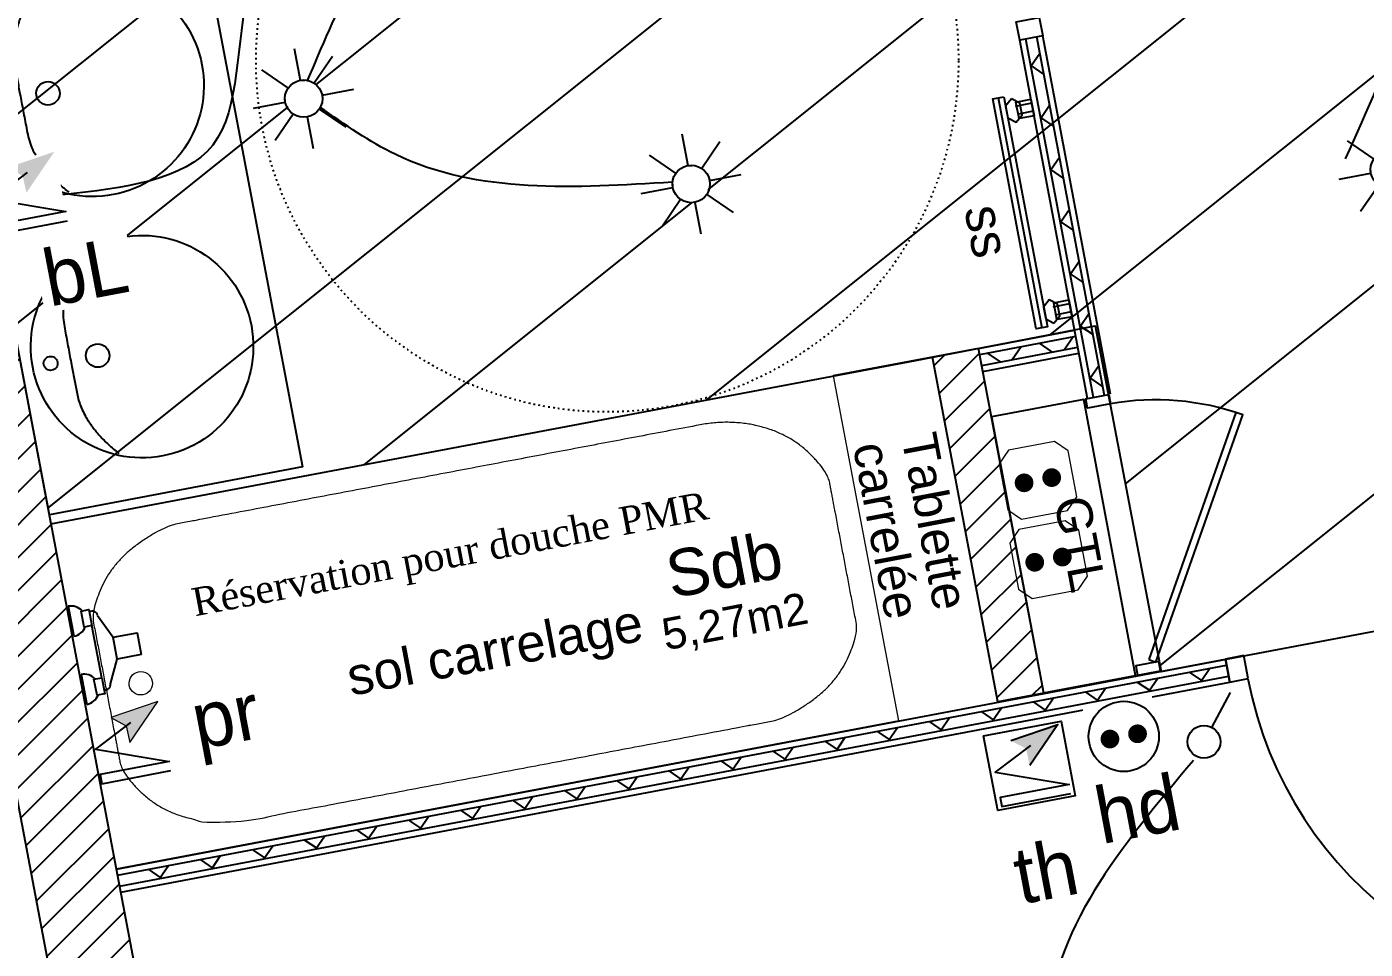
# Model space of a CAD drawing. Header units: centimetres. Extents: x 197412 to 267601, y -375791 to -305433.
# Drawn here: x 240250 to 243108, y -340925 to -338955 of the extents above; entities that cross this region are included whole.
import ezdxf

# ---------------------------------------------------------------- set-up
doc = ezdxf.new("R2010")
doc.units = ezdxf.units.CM
doc.linetypes.add('Style de ligne -5', pattern=[0.20828, 0.069425, -0.138855])
for name, color, linetype in [('3-BAT C-Niveau 0', 250, 'Continuous'), ('prlm-MOD', 64, 'Continuous'), ('prlm-MOD-PB', 123, 'Continuous')]:
    doc.layers.add(name, color=color, linetype=linetype)
doc.layers.add('prlm-ELEC-CFA', color=1, linetype='Continuous', lineweight=25)
doc.layers.add('prlm-ELEC-CFO', color=1, linetype='Continuous', lineweight=25)
doc.styles.add('Geneva', font='arial.ttf')
doc.styles.add('Helvetica', font='arial.ttf')
doc.styles.add('prlm-elec-cfa', font='comic.ttf', dxfattribs={"height": 12})
doc.styles.add('prlm-elec-cfo', font='comic.ttf', dxfattribs={"height": 12})
doc.styles.add('prlm-vmc', font='pala.ttf', dxfattribs={"height": 14})

# ---------------------------------------------------------------- blocks, each defined once
blk = doc.blocks.new('xi.PR')
at = {"layer": 'prlm-ELEC-CFO', "lineweight": 5}
blk.add_hatch(color=0, dxfattribs=at).paths.add_polyline_path([(-3, 6), (-0.1, 3.7), (0, 0), (7.5, 7.5)])
at = {"layer": 'prlm-ELEC-CFO', "color": 0, "lineweight": 5, "flags": 128}
blk.add_lwpolyline([(-3, 6), (-0.1, 3.7), (0, 0), (7.5, 7.5)], close=True, dxfattribs=at)
at = {"layer": 'prlm-ELEC-CFO', "color": 0}
blk.add_lwpolyline([(0.95, 4.23), (-7.5, 0), (7.5, -5.5), (-7.5, -5.5), (-7.5, -7.5), (7.5, -7.5)], dxfattribs=at)
blk = doc.blocks.new('xi.SPOT')
at = {"color": 0, "lineweight": 5}
blk.add_wipeout([(-4, 0), (-2.83, -2.83), (0, -4), (2.83, -2.83), (4, 0), (2.83, 2.83), (0, 4), (-2.83, 2.83)], dxfattribs=at).dxf.layer = 'prlm-ELEC-CFO'
at = {"layer": 'prlm-ELEC-CFO', "color": 0, "linetype": 'ByBlock', "lineweight": -2, "flags": 128}
for points in [[(0, 10.88), (0, 4)], [(-7.69, 7.69), (-2.83, 2.83)], [(7.69, 7.69), (2.83, 2.83)], [(-10.88, 0), (-4, 0)], [(4, 0), (10.88, 0)], [(-2.83, -2.83), (-7.69, -7.69)], [(2.83, -2.83), (7.69, -7.69)], [(0, -4), (0, -10.88)]]:
    blk.add_lwpolyline(points, dxfattribs=at)
at = {"layer": 'prlm-ELEC-CFO', "color": 0, "linetype": 'ByBlock', "lineweight": -2}
blk.add_circle((0, 0), 4, dxfattribs=at)
blk = doc.blocks.new('xi.BL')
at = {"color": 0, "lineweight": 5}
blk.add_wipeout([(-7.5, -7.5), (7.5, -7.5), (7.5, 7.5), (-7.5, 7.5)], dxfattribs=at).dxf.layer = 'prlm-ELEC-CFO'
at = {"layer": 'prlm-ELEC-CFO', "lineweight": 5}
blk.add_hatch(color=0, dxfattribs=at).paths.add_polyline_path([(-3, 6), (-0.1, 3.7), (0, 0), (7.5, 7.5)])
at = {"layer": 'prlm-ELEC-CFO', "color": 0}
blk.add_lwpolyline([(0.95, 4.23), (-7.5, 0), (7.5, -5.5), (-7.5, -5.5), (-7.5, -7.5), (7.5, -7.5)], dxfattribs=at)
blk = doc.blocks.new('xi.PCGTL')
at = {"layer": 'prlm-ELEC-CFO', "color": 0, "lineweight": 0}
blk.add_lwpolyline([(-7.5, -5), (-5, -7.5), (5, -7.5), (7.5, -5), (7.5, 5), (5, 7.5), (-5, 7.5), (-7.5, 5)], close=True, dxfattribs=at)
at = {"layer": 'prlm-ELEC-CFO', "color": 0, "linetype": 'ByBlock', "lineweight": 5, "const_width": 2}
for points in [[(-4, 0, 1), (-2, 0, 1)], [(2, 0, 1), (4, 0, 1)]]:
    blk.add_lwpolyline(points, format="xyb", close=True, dxfattribs=at)
blk = doc.blocks.new('xi.PCHD')
at = {"color": 0, "lineweight": 5}
blk.add_wipeout([(-7.5, -7.5), (7.5, -7.5), (7.5, 7.5), (-7.5, 7.5)], dxfattribs=at).dxf.layer = 'prlm-ELEC-CFO'
at = {"layer": 'prlm-ELEC-CFO', "color": 0, "linetype": 'ByBlock', "lineweight": 5, "const_width": 2}
for points in [[(-4, 0, 1), (-2, 0, 1)], [(2, 0, 1), (4, 0, 1)]]:
    blk.add_lwpolyline(points, format="xyb", close=True, dxfattribs=at)
at = {"layer": 'prlm-ELEC-CFO', "color": 0, "linetype": 'ByBlock', "lineweight": -2}
blk.add_circle((0, 0), 7.5, dxfattribs=at)
blk = doc.blocks.new('xi.SA')
at = {"layer": 'prlm-ELEC-CFO', "color": 0}
blk.add_lwpolyline([(0.2, -1.28), (5.5, 5.28)], dxfattribs=at)
blk.add_circle((-2, -4), 3.5, dxfattribs=at)
blk = doc.blocks.new('xi.dchrob')
at = {"layer": 'prlm-MOD', "color": 161}
for p, q in [((8.16, -2.3), (8.16, 2.3)), ((13.38, 1.16), (13.38, -1.16))]:
    blk.add_line(p, q, dxfattribs=at)
for points in [[(0, 10.66), (0, 4.16)], [(5.77, 7.56), (8.16, 2.38)], [(4.19, -5.66), (4.19, 5.66)], [(5.77, -7.26), (8.16, -2.37)], [(0, -4.16), (0, -10.66)]]:
    blk.add_lwpolyline(points, dxfattribs=at)
for points in [[(2.5, 9.16), (4.19, 9.16), (4.19, 5.66), (2.5, 5.66)], [(13.38, -2.37), (8.16, -2.37), (8.16, 2.38), (13.38, 2.38)], [(2.5, -5.66), (4.19, -5.66), (4.19, -9.16), (2.5, -9.16)]]:
    blk.add_lwpolyline(points, close=True, dxfattribs=at)
for centre, radius, start, end in [((0, 7.41), 3.25, 32.579, 90), ((4.65, 7.56), 1.13, 0, 114.0743), ((0, 7.41), 3.25, 270, 327.421), ((0, -7.41), 3.25, 32.579, 90), ((4.65, -7.26), 1.13, 245.9257, 360), ((0, -7.41), 3.25, 270, 327.421)]:
    blk.add_arc(centre, radius, start, end, dxfattribs=at)
blk = doc.blocks.new('Baignoire 175x75')
at = {"linetype": 'Continuous', "lineweight": 18, "flags": 128}
blk.add_lwpolyline([(0, 0), (170, 0), (170, -75), (0, -75)], close=True, dxfattribs=at)
at = {"linetype": 'Continuous', "lineweight": 18}
blk.add_ellipse((12.5, -37), major_axis=(2.5, 0), ratio=1, dxfattribs=at)
blk.add_open_spline([(140.1, -5), (146.77, -5), (158.33, -10.35), (165, -19.6), (165, -37.5), (165, -55.4), (158.33, -64.65), (146.77, -70), (85, -70), (23.23, -70), (11.67, -64.65), (5, -55.4), (5, -37.5), (5, -19.6), (11.67, -10.35), (23.23, -5), (83.33, -5), (140.1, -5)], degree=2, knots=[0, 0, 0, 0.017264, 0.034528, 0.051791, 0.150116, 0.16738, 0.184644, 0.201908, 0.504316, 0.52158, 0.538843, 0.556107, 0.654432, 0.671696, 0.68896, 0.706224, 1, 1, 1], dxfattribs=at)
blk = doc.blocks.new('Groupe-41-1')
at = {"linetype": 'Continuous'}
for p, q in [((15988.29, -46710.1), (15997.6, -46759.23)), ((15995.41, -46711.26), (15991.89, -46711.93)), ((15995.73, -46712.98), (15992.63, -46713.57)), ((16003.52, -46754.11), (15999.94, -46754.79)), ((16003.85, -46755.83), (16000.4, -46756.49))]:
    blk.add_line(p, q, dxfattribs=at)
at = {"linetype": 'Continuous', "flags": 128}
for points in [[(15989.5, -46709.88), (15998.8, -46759), (15996.39, -46759.46), (15987.09, -46710.33)], [(15991.09, -46710.31), (15989.83, -46711.88), (15990.33, -46714.37), (15992.09, -46715.3), (15993.35, -46713.73), (15992.85, -46711.24)], [(15995.24, -46710.4), (15995.91, -46713.91), (15992.72, -46714.51), (15992.05, -46711.01)], [(16000.17, -46758.24), (16001.43, -46756.67), (16000.94, -46754.18), (15999.18, -46753.25), (15997.91, -46754.81), (15998.41, -46757.31)], [(16003.36, -46753.26), (16004.04, -46756.84), (16000.8, -46757.45), (16000.12, -46753.87)]]:
    blk.add_lwpolyline(points, close=True, dxfattribs=at)
at = {"insert": (15989.89, -46737.79), "char_height": 7.993, "width": 24.9991, "attachment_point": 2, "rotation": 280.6809, "line_spacing_factor": 1.060906, "style": 'Geneva'}
blk.add_mtext('ss', dxfattribs=at)
blk = doc.blocks.new('Groupe-54-1')
at = {"linetype": 'Continuous', "flags": 128}
blk.add_lwpolyline([(15785.65, -46799.15), (15763.32, -46681.25), (15817.36, -46671.01), (15839.69, -46788.92)], close=True, dxfattribs=at)
at = {"linetype": 'Continuous'}
for centre, major_axis in [((15794.89, -46707.44), (-23.34, -4.42)), ((15785.36, -46709.13), (0.47, -2.46)), ((15775.4, -46711.23), (0.28, -1.47)), ((15805.45, -46763.23), (-23.34, -4.42)), ((15795.97, -46765.14), (-0.47, 2.46)), ((15785.93, -46766.82), (-0.28, 1.47))]:
    blk.add_ellipse(centre, major_axis=major_axis, ratio=1, dxfattribs=at)
for points in [[(15789.89, -46730.24), (15782.5, -46725.05), (15779.5, -46709.74), (15777.08, -46696.46), (15781.9, -46688.05)], [(15792.47, -46743.84), (15787.48, -46751.37), (15790.28, -46766.71), (15792.89, -46779.96), (15800.46, -46786.03)]]:
    blk.add_open_spline(points, degree=2, dxfattribs=at)
blk = doc.blocks.new('xi.TH')
at = {"color": 0, "lineweight": 5}
blk.add_wipeout([(-7.5, -7.5), (7.5, -7.5), (7.5, 7.5), (-7.5, 7.5)], dxfattribs=at).dxf.layer = 'prlm-ELEC-CFA'
at = {"layer": 'prlm-ELEC-CFA', "lineweight": 5}
blk.add_hatch(color=0, dxfattribs=at).paths.add_polyline_path([(-3, 6), (-0.1, 3.7), (0, 0), (7.5, 7.5)])
at = {"layer": 'prlm-ELEC-CFA', "color": 0}
for points in [[(-3, 6), (7.5, 7.5), (0, 0)], [(0.95, 4.23), (-7.5, 0), (7.5, -5.5), (-7.5, -5.5), (-7.5, -7.5), (7.5, -7.5)]]:
    blk.add_lwpolyline(points, dxfattribs=at)

msp = doc.modelspace()

# ---------------------------------------------------------------- hatches: boundary and pattern name
at = {"linetype": 'Continuous'}
h = msp.add_hatch(dxfattribs=at)
h.set_pattern_fill('02_ISOLANT', color=256, scale=10, angle=100.7236, style=0, pattern_type=2)
h.set_pattern_definition([(145.723595, (82441.66, 127994.64), (-45.054865, -66.106423), []), (235.723595, (82441.66, 127994.64), (-66.106423, 45.054865), [])])
h.paths.add_polyline_path([(242528, -339746.4), (242551.5, -339741.9), (242406.6, -338976.4), (242383, -338980.9)])
h = msp.add_hatch(dxfattribs=at)
h.set_pattern_fill('02_ISOLANT', color=256, scale=10, angle=10.7236, style=0, pattern_type=2)
h.set_pattern_definition([(55.723595, (82441.66, 127994.64), (-66.106423, 45.054865), []), (145.723595, (82441.66, 127994.64), (45.054865, 66.106423), [])])
h.paths.add_polyline_path([(242284.8, -339654.3), (242289.2, -339677.9), (242494.4, -339639), (242489.9, -339615.4)])
h = msp.add_hatch(dxfattribs=at)
h.set_pattern_fill('MURS MACONNERIE-2', color=256, scale=10, style=0, pattern_type=2)
h.set_pattern_definition([(45, (82627.55, 127994.637), (-31.2347524, 39.0434405), [])])
h.paths.add_polyline_path([(242323.5, -340396.3), (242421.8, -340377.7), (242282.4, -339641.9), (242184.2, -339660.5)])
h = msp.add_hatch(dxfattribs=at)
h.set_pattern_fill('02_ISOLANT', color=256, scale=10, angle=10.7236, style=0, pattern_type=2)
h.set_pattern_definition([(55.723595, (82441.66, 127994.64), (-66.106423, 45.054865), []), (145.723595, (82441.66, 127994.64), (45.054865, 66.106423), [])])
h.paths.add_polyline_path([(240443.9, -340766.5), (240448.3, -340790), (242816.5, -340341.6), (242812, -340318)])
at = {"layer": '3-BAT C-Niveau 0'}
h = msp.add_hatch(dxfattribs=at)
h.set_pattern_fill('BA 13', color=9, scale=10, style=0, pattern_type=2)
h.set_pattern_definition([(218.65981, (82441.66, 127994.64), (-199.24783, 287.75041), [])])
h.paths.add_polyline_path([(240002.8, -338439.4), (240301.4, -340016), (242147.4, -339667.6), (242147.8, -339667.7), (242531.6, -339593.6), (242672.5, -340331.5), (243703.5, -340136.6), (243639.7, -339799.6), (243688.8, -339790.3), (243813.5, -340448.6), (245084, -340208), (244959.3, -339549.6), (246810.9, -339198.9), (246772.2, -338984.9), (246821.3, -338975.6), (246855.4, -339155.5), (249206.8, -338710.2), (248732.7, -336179.5), (245689.6, -336754.9), (245950, -338129.8), (246637.3, -337999.6), (246646.6, -338048.8), (243776.9, -338592.1), (243692.5, -338146.3), (243739.7, -338137.4), (243818.6, -338533.2), (245114.6, -338287.9), (244850.4, -336913.7), (243536.8, -337162.5), (243553.4, -337250), (243504.3, -337259.3), (243487.7, -337171.8), (242126.6, -337429.6), (242249.7, -338079.7), (242200.6, -338089), (242077.5, -337438.8), (241388.6, -337569.3), (241521.1, -338257.8), (240020.2, -338542)])
h = msp.add_hatch(dxfattribs=at)
h.set_pattern_fill('MURS MACONNERIE-2', color=256, scale=10, style=0, pattern_type=2)
h.set_pattern_definition([(45, (82627.55, 127994.637), (-31.2347524, 39.0434405), [])])
h.paths.add_polyline_path([(240965.5, -344488.6), (241142.4, -344455.1), (239892.1, -337852.8), (239681.7, -337709.4)])

# ---------------------------------------------------------------- linework, layer by layer
at = {"linetype": 'Continuous', "lineweight": 25}
for p, q in [((242419.3, -338974), (242370.2, -338983.3)), ((242515.2, -339748.8), (242370.2, -338983.3)), ((242564.3, -339739.5), (242419.3, -338974)), ((242282.3, -339641.5), (242487.5, -339602.7)), ((242282.4, -339641.9), (242184.2, -339660.5)), ((242291.6, -339690.6), (242282.3, -339641.5)), ((242421.8, -340377.7), (242282.4, -339641.9)), ((242421.8, -340377.7), (242282.4, -339641.9)), ((242323.5, -340396.3), (242184.2, -339660.5)), ((242323.5, -340396.3), (242184.2, -339660.5)), ((242291.6, -339690.6), (242496.8, -339651.8)), ((240441.4, -340753.7), (242809.6, -340305.2)), ((242818.9, -340354.3), (242809.6, -340305.2)), ((240450.8, -340802.8), (242818.9, -340354.3)), ((242421.8, -340377.7), (242323.5, -340396.3))]:
    msp.add_line(p, q, dxfattribs=at)
at = {"linetype": 'Continuous'}
for p, q in [((242515.2, -339748.8), (242370.2, -338983.3)), ((242528, -339746.4), (242383, -338980.9)), ((242528, -339746.4), (242383, -338980.9)), ((242551.5, -339741.9), (242406.6, -338976.4)), ((242551.5, -339741.9), (242406.6, -338976.4)), ((242282.3, -339641.5), (242487.5, -339602.7)), ((242284.8, -339654.3), (242489.9, -339615.4)), ((242284.8, -339654.3), (242489.9, -339615.4)), ((242289.2, -339677.9), (242494.4, -339639)), ((242289.2, -339677.9), (242494.4, -339639)), ((242184.1, -339660.1), (241972.2, -339700.2)), ((240441.4, -340753.7), (242809.6, -340305.2)), ((242848.9, -340297.8), (242809.6, -340305.2)), ((242809.6, -340305.2), (242818.9, -340354.3)), ((242858.2, -340346.9), (242848.9, -340297.8)), ((240443.9, -340766.5), (242812, -340318)), ((240443.9, -340766.5), (242812, -340318)), ((240448.3, -340790), (242816.5, -340341.6)), ((240448.3, -340790), (242816.5, -340341.6)), ((242818.9, -340354.3), (242858.2, -340346.9))]:
    msp.add_line(p, q, dxfattribs=at)
at = {"linetype": 'Continuous', "flags": 128}
for points in [[(242411.9, -338934.7), (242419.3, -338974), (242370.2, -338983.3), (242362.8, -338944)], [(242617.3, -340340.4), (242506.9, -339750.7), (242310.3, -339787.5), (242420.7, -340377.2)], [(242560.4, -339740.3), (242564.1, -339760.2), (242515, -339769.4), (242511.3, -339749.5)], [(242646, -340306.2), (242660.7, -340311.4), (242846.6, -339783.2), (242831.8, -339778.2)], [(242670.8, -340330.1), (242667.1, -340310.2), (242618, -340319.4), (242621.7, -340339.3)]]:
    msp.add_lwpolyline(points, close=True, dxfattribs=at)
at = {"linetype": 'Style de ligne -5', "ltscale": 50.8}
msp.add_circle((241489.5, -339027.3), 750, dxfattribs=at)
at = {"linetype": 'Continuous'}
for centre, radius, start, end in [((242660.7, -340311.4), 559.9, 70.6045, 99.9367), ((243673.7, -340192.5), 830.5, 190.7236, 278.6539)]:
    msp.add_arc(centre, radius, start, end, dxfattribs=at)
at = {"layer": '3-BAT C-Niveau 0'}
for p, q in [((240965.5, -344488.6), (239681.7, -337709.4)), ((240965.5, -344488.6), (239681.7, -337709.4)), ((241142.4, -344455.1), (239892.1, -337852.8)), ((241142.4, -344455.1), (239892.1, -337852.8))]:
    msp.add_line(p, q, dxfattribs=at)
at = {"layer": '3-BAT C-Niveau 0', "ltscale": 50.8, "flags": 128}
msp.add_lwpolyline([(240002.8, -338439.4), (240301.4, -340016), (242147.4, -339667.6), (242147.8, -339667.7), (242531.6, -339593.6), (242672.5, -340331.5), (243703.5, -340136.6)], dxfattribs=at)
at = {"layer": 'prlm-ELEC-CFO'}
for points in [[(243066.1, -339236.5), (243229.8, -338631.1), (242868.1, -338042.5)], [(241940.3, -338101.8), (241709.1, -338273.8), (241279.1, -338419.1), (240724.8, -338871.8), (240647, -339207.2), (240326.3, -339313.6)], [(240848.9, -339071.8), (241082.7, -338680.9), (241453.3, -338514.9)], [(241629, -339286.4), (241037.8, -339227.6), (240876.7, -339126.8)]]:
    msp.add_spline(points, degree=3, dxfattribs=at)

# ---------------------------------------------------------------- block references
at = {"xscale": 10, "yscale": 10, "zscale": 10}
msp.add_blockref('Groupe-54-1', (82441.7, 127994.6), dxfattribs=at)
at = {"xscale": 9.999999999999998, "yscale": 9.999999999999998, "zscale": 9.999999999999998, "rotation": 10.72359474384701}
msp.add_blockref('Baignoire 175x75', (240301.8, -340016.5), dxfattribs=at)
at = {"layer": 'prlm-ELEC-CFO', "xscale": 10, "yscale": 10, "zscale": 10}
msp.add_blockref('Groupe-41-1', (82441.7, 127994.6), dxfattribs=at)
at = {"layer": 'prlm-ELEC-CFO', "xscale": 10, "yscale": 10, "zscale": 10, "rotation": 10.72360141139323}
for name, p in [('xi.PCGTL', (242409.1, -339923.1)), ('xi.PCGTL', (242431.8, -340092.8)), ('xi.PR', (240470.1, -340483.6))]:
    msp.add_blockref(name, p, dxfattribs=at)
at = {"layer": 'prlm-MOD', "xscale": 10, "yscale": 10, "zscale": 10, "rotation": 10.72360141139323}
msp.add_blockref('xi.dchrob', (240358.4, -340297.1), dxfattribs=at)

# ---------------------------------------------------------------- texts
at = {"style": 'Helvetica'}
msp.add_text('sol carrelage', height=80, rotation=10.7236, dxfattribs=at).set_placement((240942.4, -340383.8))
at = {"line_spacing_factor": 0.834288, "style": 'Helvetica'}
for s, insert, char_height, attachment_point, rotation in [('Tablette\\Pcarrelée\\P', (242226.9, -340003.8), 75.65, 2, 280.7236), ('GTL', (242517.8, -339951.2), 75.65, 1, 280.6045), ('Sdb\\P{\\H0.6752x;5,27m2}\\P', (241729.8, -340054.3), 100, 2, 10.7236)]:
    msp.add_mtext(s, dxfattribs=dict(at, insert=insert, char_height=char_height, attachment_point=attachment_point, rotation=rotation))
at = {"layer": 'prlm-MOD-PB', "insert": (240598, -340154.9), "char_height": 60, "width": 1403.781, "attachment_point": 1, "rotation": 10.7236, "style": 'prlm-vmc'}
msp.add_mtext('Réservation pour douche PMR', dxfattribs=at)

# ---------------------------------------------------------------- next in the draw order: block references
at = {"layer": 'prlm-ELEC-CFO', "xscale": 10, "yscale": 10, "zscale": 10, "rotation": 10.72360141139323}
for p in [(240841.3, -339108), (243159.5, -339259.6), (241668.8, -339290.3)]:
    msp.add_blockref('xi.SPOT', p, dxfattribs=at)

# ---------------------------------------------------------------- next in the draw order: texts
at = {"layer": 'prlm-ELEC-CFO', "char_height": 120, "attachment_point": 5, "rotation": 10.7236, "line_spacing_factor": 0.8, "style": 'prlm-elec-cfo', "bg_fill": 3, "box_fill_scale": 1.1, "bg_fill_color": 256, "bg_fill_transparency": 0}
for s, insert in [('bL', (240375.4, -339477.9)), ('pr', (240677.7, -340444.2)), ('hd', (242621.8, -340625.9))]:
    msp.add_mtext(s, dxfattribs=dict(at, insert=insert))

# ---------------------------------------------------------------- next in the draw order: block references
at = {"layer": 'prlm-ELEC-CFO', "xscale": 10, "yscale": 10, "zscale": 10, "rotation": 10.72360141139323}
for name, p in [('xi.BL', (240249.2, -339309.1)), ('xi.PCHD', (242592.4, -340470.3))]:
    msp.add_blockref(name, p, dxfattribs=at)

# ---------------------------------------------------------------- next in the draw order: linework, layer by layer
at = {"layer": 'prlm-ELEC-CFO'}
msp.add_spline([(242741, -340521.8), (242432.5, -341096.5), (242560.7, -341745.9), (242285.7, -342171)], degree=3, dxfattribs=at)

# ---------------------------------------------------------------- next in the draw order: block references
at = {"layer": 'prlm-ELEC-CFO', "xscale": 10, "yscale": 10, "zscale": 10, "rotation": 10.72360141139323}
msp.add_blockref('xi.SA', (242775.9, -340438.8), dxfattribs=at)

# ---------------------------------------------------------------- next in the draw order: block references
at = {"layer": 'prlm-ELEC-CFA', "xscale": 9.999999999999998, "yscale": 9.999999999999998, "zscale": 9.999999999999998, "rotation": 10.72360141139323}
msp.add_blockref('xi.TH', (242391.7, -340532.7), dxfattribs=at)

# ---------------------------------------------------------------- next in the draw order: texts
at = {"layer": 'prlm-ELEC-CFO', "insert": (242426.3, -340758.8), "char_height": 120, "attachment_point": 5, "rotation": 10.7236, "line_spacing_factor": 0.8, "style": 'prlm-elec-cfa', "bg_fill": 3, "box_fill_scale": 1.1, "bg_fill_color": 256, "bg_fill_transparency": 0}
msp.add_mtext('th', dxfattribs=at)

# ---------------------------------------------------------------- next in the draw order: linework, layer by layer
at = {"layer": 'prlm-ELEC-CFO'}
msp.add_lwpolyline([(242293.1, -340469), (242458.7, -340437.7), (242488.9, -340597.5), (242323.4, -340628.8)], close=True, dxfattribs=at)

doc.saveas('drawing.dxf')
